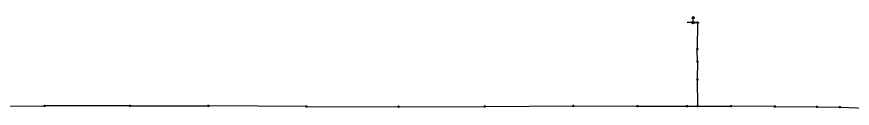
# Model space of a CAD drawing. Header units: millimetres. Extents: x 501930 to 502524, y 4059066 to 4059466.
# Drawn here: x 502220.7 to 502308.1, y 4059293.6 to 4059303.2 of the extents above; entities that cross this region are included whole.
import ezdxf

# ---------------------------------------------------------------- set-up
doc = ezdxf.new("R2010")
doc.units = ezdxf.units.MM
doc.layers.add('TRLINE', color=1, linetype='Continuous')
doc.layers.add('TRPOINT', color=1, linetype='Continuous')

# ---------------------------------------------------------------- blocks, each defined once
blk = doc.blocks.new('探测点')
blk.add_hatch(color=255).paths.add_polyline_path([(0.02, 0.24, 0.152753), (-0.11, 0.21, 0.175626), (-0.22, 0.07, 0.105315), (-0.22, -0.02, 2.264328)])
at = {"color": 6, "linetype": 'Continuous', "ltscale": 0.1, "const_width": 0.0375, "elevation": -82.22}
blk.add_lwpolyline([(-0.22, -0.02, 2.264328), (0.02, 0.24, 0.476706)], format="xyb", close=True, dxfattribs=at)
blk = doc.blocks.new('SG')
blk.add_hatch(color=255).paths.add_polyline_path([(-0.25, 0, 1), (0.25, 0, 1)])
for p, q in [((-0.25, 0), (-1.25, 0)), ((0, 1.25), (-0.3, 0.88)), ((0, 0.25), (0, 1.25)), ((0, 1.25), (0.3, 0.88)), ((0.25, 0), (1.25, 0))]:
    blk.add_line(p, q)
blk.add_circle((0, 0), 0.25)

msp = doc.modelspace()

# ---------------------------------------------------------------- linework, layer by layer
at = {"layer": 'TRLINE'}
for p, q in [((502291.869, 4059302.548, 31.36), (502291.421, 4059302.55, 31.352)), ((502291.869, 4059302.548, 31.36), (502291.859, 4059299.778, 31.391)), ((502291.875, 4059298.466, 31.411), (502291.859, 4059299.778, 31.391)), ((502291.875, 4059298.466, 31.411), (502291.866, 4059296.573, 31.386)), ((502291.866, 4059296.573, 31.386), (502291.89, 4059293.796, 31.374)), ((502215.633, 4059293.796, 31.352), (502223.642, 4059293.814, 31.351)), ((502232.565, 4059293.818, 31.321), (502223.642, 4059293.814, 31.351)), ((502232.565, 4059293.818, 31.321), (502240.77, 4059293.819, 31.374)), ((502251.013, 4059293.75, 31.354), (502240.77, 4059293.819, 31.374)), ((502251.013, 4059293.75, 31.354), (502260.64, 4059293.735, 31.344)), ((502260.64, 4059293.735, 31.344), (502269.653, 4059293.76, 31.363)), ((502269.653, 4059293.76, 31.363), (502278.902, 4059293.81, 31.368)), ((502278.902, 4059293.81, 31.368), (502285.6, 4059293.79, 31.377)), ((502285.6, 4059293.79, 31.377), (502290.79, 4059293.784, 31.359)), ((502290.79, 4059293.784, 31.359), (502291.89, 4059293.796, 31.374)), ((502291.89, 4059293.796, 31.374), (502295.384, 4059293.79, 31.357)), ((502299.956, 4059293.752, 31.39), (502295.384, 4059293.79, 31.357)), ((502299.956, 4059293.752, 31.39), (502304.369, 4059293.722, 31.394)), ((502304.369, 4059293.722, 31.394), (502306.745, 4059293.693, 31.397)), ((502306.745, 4059293.693, 31.397), (502309.563, 4059293.586, 31.391))]:
    msp.add_line(p, q, dxfattribs=at)

# ---------------------------------------------------------------- block references
at = {"layer": 'TRPOINT', "xscale": 0.5, "yscale": 0.5}
for name, p in [('SG', (502291.421, 4059302.55, 32.122)), ('探测点', (502291.869, 4059302.548, 32.13)), ('探测点', (502291.859, 4059299.778, 32.171)), ('探测点', (502291.875, 4059298.466, 32.171)), ('探测点', (502291.866, 4059296.573, 32.156)), ('探测点', (502223.642, 4059293.814, 32.111)), ('探测点', (502232.565, 4059293.818, 32.121)), ('探测点', (502240.77, 4059293.819, 32.114)), ('探测点', (502251.013, 4059293.75, 32.134)), ('探测点', (502260.64, 4059293.735, 32.134)), ('探测点', (502269.653, 4059293.76, 32.123)), ('探测点', (502278.902, 4059293.81, 32.128)), ('探测点', (502285.6, 4059293.79, 32.137)), ('探测点', (502290.79, 4059293.784, 32.149)), ('探测点', (502291.89, 4059293.796, 32.164)), ('探测点', (502295.384, 4059293.79, 32.167)), ('探测点', (502299.956, 4059293.752, 32.17)), ('探测点', (502304.369, 4059293.722, 32.164)), ('探测点', (502306.745, 4059293.693, 32.167))]:
    msp.add_blockref(name, p, dxfattribs=at)

doc.saveas('drawing.dxf')
